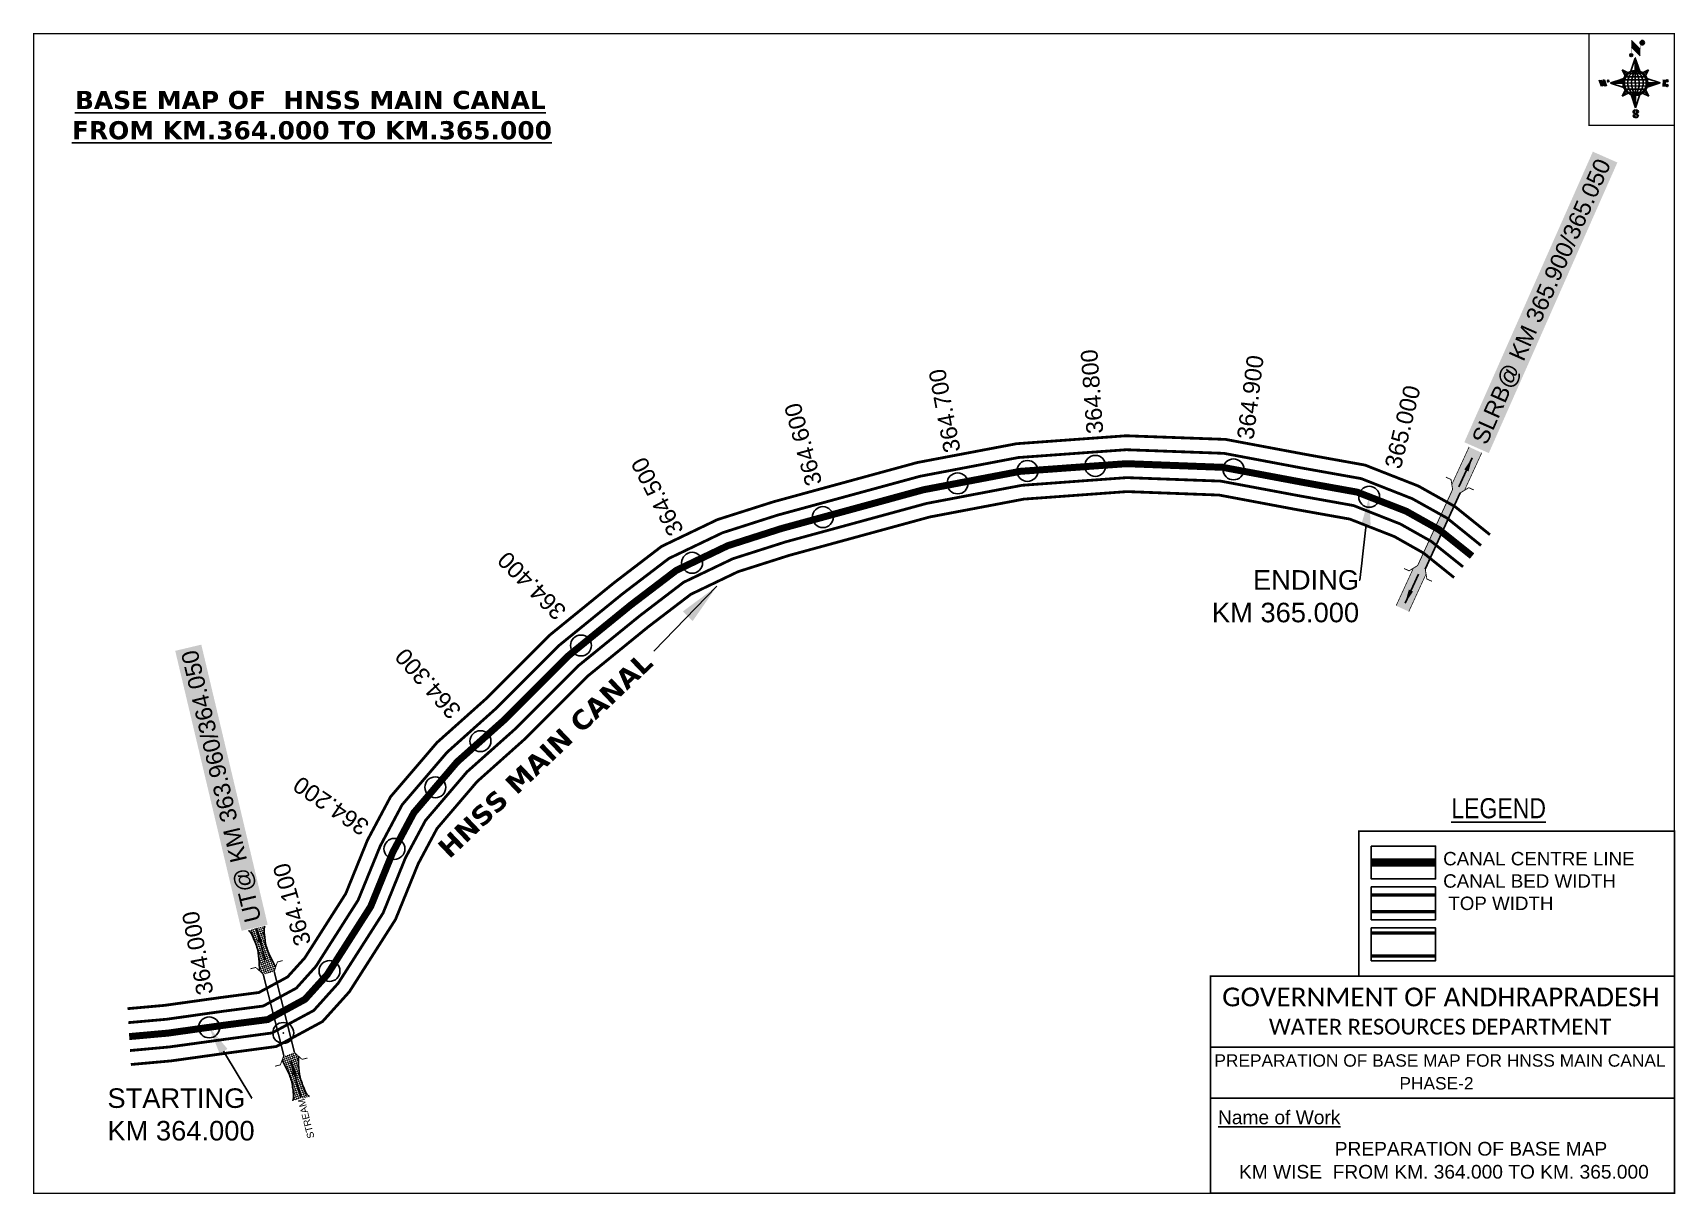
# Model space of a CAD drawing. Header units: inches. Extents: x 811579 to 812755, y 1579378 to 1580210.
import ezdxf
from ezdxf import colors
from ezdxf.entities.mleader import LeaderData, LeaderLine
from ezdxf.enums import TextEntityAlignment as Align
from ezdxf.math import Vec2, Vec3

# ---------------------------------------------------------------- set-up
doc = ezdxf.new("R2010")
doc.units = ezdxf.units.IN
doc.header["$LTSCALE"] = 15
doc.header["$MEASUREMENT"] = 0
doc.header["$PDMODE"] = 32
doc.header["$PDSIZE"] = 15
doc.linetypes.add('ACAD_ISO02W100', pattern=[15, 12, -3])
doc.linetypes.add('HIDDEN2', pattern=[0.1875, 0.125, -0.0625])
for name, color, linetype in [('AQUADUCT', 1, 'Continuous'), ('bord', 1, 'Continuous'), ('CANAL1', 7, 'Continuous'), ('CSMark', 72, 'Continuous'), ('DCBMS', 232, 'Continuous'), ('PAGE', 7, 'Continuous'), ('STRUCTURE', 5, 'Continuous'), ('TEXT', 6, 'Continuous')]:
    doc.layers.add(name, color=color, linetype=linetype)
doc.styles.add('ARIALN', font='ARIALN.TTF')
doc.styles.get("Standard").update_dxf_attribs({"font": 'arial.ttf'})
doc.dimstyles.get("Standard").update_dxf_attribs({"dimtxt": 20, "dimasz": 0.18, "dimexe": 0.18, "dimexo": 0.0625, "dimgap": 0.09, "dimtad": 0, "dimtih": 1, "dimtoh": 1, "dimdec": 4, "dimzin": 0, "dimdsep": 46, "dimtxsty": 'Standard', "dimcen": 0.09, "dimadec": 0, "dimazin": 0, "dimtfac": 1, "dimtdec": 4, "dimtofl": 0, "dimtmove": 0, "dimatfit": 3, "dimfxl": 0, "dimtolj": 1, "dimtzin": 0, "dimarcsym": 0})
pattern_1 = [(267.297113149, (-8720374.938, 50637915.138), (10.5367255337, -0.497431438), [])]
pattern_2 = [(357.297113149, (-8720374.938, 50637915.138), (0.497431438, 10.5367255337), [])]

# ---------------------------------------------------------------- blocks, each defined once
blk = doc.blocks.new('*X26')
at = {"color": 0, "linetype": 'Continuous'}
for p, q in [((6321.6, 240.5), (6322.3, 241.2)), ((6321.6, 240.3), (6322.3, 241)), ((6321.6, 240.1), (6322.3, 240.8)), ((6321.6, 239.9), (6322.4, 240.7)), ((6321.6, 239.8), (6322.4, 240.6)), ((6321.6, 239.6), (6322.5, 240.5)), ((6321.6, 239.4), (6322.5, 240.3)), ((6321.6, 239.2), (6322.6, 240.2)), ((6321.7, 239.1), (6322.6, 240.1)), ((6321.8, 240.8), (6322.4, 241.4)), ((6321.8, 239), (6322.7, 240)), ((6321.8, 239), (6322.8, 239.9)), ((6321.9, 238.9), (6322.9, 239.8)), ((6322, 238.8), (6323, 239.7)), ((6322.1, 241.3), (6322.4, 241.6)), ((6322.1, 238.7), (6323.1, 239.6)), ((6322.2, 238.6), (6323.1, 239.6)), ((6322.3, 238.5), (6323.2, 239.5)), ((6322.4, 238.5), (6323.3, 239.4)), ((6322.5, 238.4), (6323.4, 239.3)), ((6322.7, 238.4), (6323.6, 239.3)), ((6322.8, 238.3), (6323.7, 239.2)), ((6322.9, 238.3), (6323.8, 239.1)), ((6323.1, 238.2), (6323.9, 239.1)), ((6323.2, 238.2), (6324, 239)), ((6323.3, 238.2), (6324.2, 239)), ((6323.5, 238.1), (6324.3, 238.9)), ((6323.7, 238.1), (6324.4, 238.9)), ((6323.8, 238.1), (6324.6, 238.8)), ((6324.1, 238.2), (6324.7, 238.8)), ((6324.3, 238.3), (6324.9, 238.8)), ((6324.6, 238.3), (6325.1, 238.8)), ((6324.8, 238.4), (6325.2, 238.8)), ((6325.1, 238.5), (6325.4, 238.8)), ((6325.4, 238.6), (6325.6, 238.8))]:
    blk.add_line(p, q, dxfattribs=at)
blk = doc.blocks.new('*X25')
at = {"color": 0, "linetype": 'Continuous'}
for p, q in [((6324.4, 240.3), (6324.5, 240.4)), ((6324.6, 240.3), (6324.8, 240.5)), ((6324.7, 240.2), (6325, 240.5)), ((6324.8, 240.2), (6325.2, 240.6)), ((6325, 240.1), (6325.5, 240.6)), ((6325.1, 240.1), (6325.6, 240.6)), ((6325.2, 240), (6325.8, 240.6)), ((6325.3, 240), (6326, 240.6)), ((6325.4, 239.9), (6326.1, 240.6)), ((6325.5, 239.8), (6326.2, 240.5)), ((6325.6, 239.8), (6326.3, 240.5)), ((6325.7, 239.7), (6326.5, 240.4)), ((6325.9, 239.6), (6326.6, 240.3)), ((6326, 239.5), (6326.7, 240.3)), ((6326, 239.4), (6326.8, 240.2)), ((6326.1, 239.3), (6327, 240.2)), ((6326.2, 239.3), (6327.1, 240.1)), ((6326.3, 239.2), (6327.1, 240)), ((6326.4, 239.1), (6327.2, 239.9)), ((6326.5, 239), (6327.3, 239.8)), ((6326.5, 238.9), (6327.4, 239.7)), ((6326.6, 238.8), (6327.5, 239.6)), ((6326.7, 238.7), (6327.5, 239.5)), ((6326.8, 238.6), (6327.6, 239.4)), ((6326.8, 238.5), (6327.7, 239.3)), ((6326.8, 236.5), (6327.4, 237)), ((6326.9, 238.3), (6327.8, 239.2)), ((6326.9, 238.2), (6327.9, 239.1)), ((6326.9, 236.8), (6327.6, 237.4)), ((6327, 238.1), (6327.8, 239)), ((6327, 237.9), (6327.8, 238.8)), ((6327, 237.8), (6327.8, 238.6)), ((6327, 237.6), (6327.8, 238.4)), ((6327, 237.4), (6327.8, 238.2)), ((6327, 237.3), (6327.8, 238)), ((6327, 237.1), (6327.8, 237.9))]:
    blk.add_line(p, q, dxfattribs=at)
blk = doc.blocks.new('H')
at = {"layer": 'bord', "extrusion": (0.000427885, 0.004792, 0.999988)}
h = blk.add_hatch(dxfattribs=at)
h.set_pattern_fill('LINE', color=8, scale=84.387686, angle=-2.7029, style=0)
h.set_pattern_definition(pattern_2)
h.paths.add_polyline_path([(-492, 786, -0.090992), (-448, 775), (-486, 912)])
h = blk.add_hatch(dxfattribs=at)
h.set_pattern_fill('LINE', color=8, scale=84.387686, angle=-92.7029, style=0)
h.set_pattern_definition(pattern_1)
h.paths.add_polyline_path([(-625, 665, -0.090992), (-615, 710), (-751, 671)])
h = blk.add_hatch(dxfattribs=at)
h.set_pattern_fill('LINE', color=8, scale=84.387686, angle=-2.7029, style=0)
h.set_pattern_definition(pattern_2)
h.paths.add_polyline_path([(-504, 533, -0.090992), (-549, 543), (-510, 406)])
h = blk.add_hatch(dxfattribs=at)
h.set_pattern_fill('LINE', color=8, scale=84.387686, angle=-92.7029, style=0)
h.set_pattern_definition(pattern_1)
h.paths.add_polyline_path([(-246, 647), (-372, 653, -0.090992), (-382, 609)])
for p, q in [((-519, 1020, -1217), (-435, 927, -1216)), ((-516, 1087, -1217), (-432, 994, -1217)), ((-538, 774, -1216), (-487, 906, -1216)), ((-487, 906, -1216), (-493, 780, -1216)), ((-487, 906, -1216), (-448, 769, -1216)), ((-865, 701, -1215), (-847, 638, -1215)), ((-847, 700, -1215), (-829, 637, -1215)), ((-829, 699, -1215), (-811, 636, -1215)), ((-829, 699, -1215), (-811, 698, -1215)), ((-811, 698, -1215), (-794, 635, -1215)), ((-752, 665, -1215), (-615, 704, -1215)), ((-627, 794, -1216), (-567, 760, -1216)), ((-627, 794, -1216), (-584, 747, -1215)), ((-599, 731, -1215), (-627, 794, -1216)), ((-421, 753, -1216), (-359, 781, -1216)), ((-359, 781, -1216), (-405, 739, -1216)), ((-359, 781, -1216), (-392, 721, -1215)), ((-379, 693, -1215), (-246, 641, -1215)), ((-213, 669, -1215), (-217, 601, -1215)), ((-752, 665, -1215), (-625, 659, -1215)), ((-619, 614, -1215), (-752, 665, -1215)), ((-639, 526, -1214), (-606, 585, -1215)), ((-639, 526, -1214), (-593, 568, -1215)), ((-577, 553, -1215), (-639, 526, -1214)), ((-511, 400, -1214), (-549, 537, -1214)), ((-460, 533, -1215), (-511, 400, -1214)), ((-505, 527, -1214), (-511, 400, -1214)), ((-371, 513, -1214), (-431, 546, -1215)), ((-371, 513, -1214), (-414, 560, -1215)), ((-399, 576, -1215), (-371, 513, -1214)), ((-246, 641, -1215), (-383, 603, -1215)), ((-373, 647, -1215), (-246, 641, -1215)), ((-197, 600, -1215), (-194, 668, -1215))]:
    blk.add_line(p, q, dxfattribs=at)
at = {"layer": 'bord', "color": 8, "linetype": 'ByBlock', "extrusion": (0.000427885, 0.004792, 0.999988)}
for p, q in [((-375, 679, -1215), (-620, 691, -1215)), ((-386, 711, -1215), (-605, 722, -1215)), ((-411, 744, -1216), (-578, 752, -1216)), ((-493, 780, -1216), (-505, 527, -1214)), ((-373, 647, -1215), (-625, 659, -1215)), ((-378, 616, -1215), (-623, 628, -1215)), ((-392, 585, -1215), (-611, 595, -1215)), ((-420, 555, -1215), (-587, 562, -1215))]:
    blk.add_line(p, q, dxfattribs=at)
at = {"layer": 'bord', "extrusion": (0.000427885, 0.004792, 0.999988), "elevation": -1212}
for points, const_width in [([(-522, 960), (-516, 1093)], 1.61), ([(-434, 933), (-428, 1066)], 1.61), ([(-870, 707), (-846, 706)], 0.642), ([(-829, 643), (-821, 678)], 0.642), ([(-793, 641), (-782, 694)], 0.642), ([(-223, 676), (-174, 673)], 0.706), ([(-829, 643), (-855, 644)], 0.642), ([(-811, 642), (-784, 641)], 0.642), ([(-177, 605), (-226, 607)], 0.706), ([(-195, 645), (-185, 644)], 0.706)]:
    blk.add_lwpolyline(points, dxfattribs=dict(at, const_width=const_width))
for points, const_width in [([(-414, 1073, 1), (-398, 1058, 1)], 22.3), ([(-530, 950, 1), (-520, 939, 1)], 14.8), ([(-776, 697, 1), (-769, 690, 1)], 8.9), ([(-180, 618, 1), (-173, 611, 1)], 9.79), ([(-178, 667, 1), (-171, 660, 1)], 9.79), ([(-490, 362, 1), (-498, 369, 1)], 11.1), ([(-525, 322, 1), (-533, 329, 1)], 11.1)]:
    blk.add_lwpolyline(points, format="xyb", close=True, dxfattribs=dict(at, const_width=const_width))
for points in [[(-537, 317), (-531, 310), (-520, 307), (-505, 307), (-494, 310), (-486, 318), (-487, 326), (-491, 333), (-494, 336), (-503, 341), (-522, 347), (-530, 352), (-534, 355), (-537, 363), (-537, 373), (-530, 381), (-520, 384), (-504, 384), (-493, 380), (-487, 373)], [(-522, 348), (-526, 354), (-528, 361), (-528, 371), (-526, 375), (-521, 381), (-515, 384)], [(-505, 307), (-499, 312), (-497, 319), (-497, 327), (-501, 335), (-509, 343)]]:
    blk.add_lwpolyline(points, dxfattribs=at)
at = {"layer": 'bord', "extrusion": (0.000427885, 0.004792, 0.999988)}
for centre, radius in [((-406, 1065, -1212), 22.3), ((-525, 944, -1212), 14.8), ((-773, 694, -1212), 8.9), ((-498, 659, -1212), 127), ((-177, 615, -1212), 9.79), ((-174, 663, -1212), 9.79), ((-494, 365, -1212), 11.1), ((-529, 325, -1212), 11.1)]:
    blk.add_circle(centre, radius, dxfattribs=at)
at = {"layer": 'bord', "color": 8, "linetype": 'ByBlock', "extrusion": (0.000427885, 0.004792, 0.999988)}
for centre, radius, start, end in [((-482, 658, -1212), 128, 94.9254, 259.6691), ((-437, 656, -1212), 141, 113.2864, 241.308), ((-316, 651, -1212), 222, 142.5892, 212.0053), ((-560, 662, -1212), 141, 293.2864, 61.308), ((-681, 668, -1212), 222, 322.5892, 32.0053), ((-515, 660, -1212), 128, 274.9254, 79.6691)]:
    blk.add_arc(centre, radius, start, end, dxfattribs=at)
at = {"layer": 'bord', "extrusion": (0.000427885, 0.004792, 0.999988)}
for points in [[(-516, 1093, -1212), (-431, 1000, -1212), (-519, 1026, -1212), (-434, 933, -1212)], [(-864, 707, -1212), (-846, 706, -1212), (-846, 644, -1212), (-829, 643, -1212)], [(-829, 705, -1212), (-811, 704, -1212), (-811, 642, -1212), (-793, 641, -1212)], [(-193, 674, -1212), (-197, 606, -1212), (-213, 675, -1212), (-216, 607, -1212)]]:
    blk.add_solid(points, dxfattribs=at)
at = {"layer": 'bord', "extrusion": (0.000427885, 0.004792, 0.999988), "xscale": 7.977342409717546, "yscale": 7.977342408231451, "zscale": 7.977342408476333, "rotation": 138.0840426661453}
for name, p in [('*X25', (38301, -31929, -1212)), ('*X26', (38314, -31951, -1212))]:
    blk.add_blockref(name, p, dxfattribs=at)
blk = doc.blocks.new('UT')
at = {"layer": 'STRUCTURE'}
h = blk.add_hatch(dxfattribs=at)
h.set_pattern_fill('DASH', color=150, scale=8, angle=-39.6278, style=0)
h.set_pattern_definition([(320.372247933, (-4370.464, -6260.8811), (1.40800153113, 0.132407282), [1, -1])])
h.paths.add_polyline_path([(765163, 1700681.9), (765165.6, 1700680.6), (765167.2, 1700680.3), (765169.1, 1700680), (765172.4, 1700679.6), (765176.4, 1700679.3), (765179.5, 1700679.5), (765183.1, 1700679.9), (765187.7, 1700680.9), (765188.9, 1700681.2), (765193.1, 1700682.2), (765196.1, 1700680.2), (765196.1, 1700672.2), (765193.1, 1700670.2), (765190.5, 1700670.8), (765188.1, 1700671.3), (765185.5, 1700671.8), (765183.6, 1700672.1), (765181, 1700672.5), (765180.3, 1700672.5), (765178.5, 1700672.6), (765176.7, 1700672.6), (765174.6, 1700672.5), (765172.5, 1700672.3), (765170.4, 1700672), (765168.5, 1700671.7), (765166.1, 1700671.2), (765165, 1700670.8), (765163, 1700669.7)])
h.paths.add_polyline_path([(765259.1, 1700682.2), (765256.1, 1700680.2), (765256.1, 1700672.2), (765259.1, 1700670.2), (765261.9, 1700671), (765264.4, 1700671.6), (765266.4, 1700672), (765269.1, 1700672.5), (765272.7, 1700673), (765276.1, 1700673.1), (765278.6, 1700672.9), (765281.2, 1700672.7), (765283.9, 1700672.3), (765286.4, 1700671.9), (765288, 1700671.3), (765289.2, 1700670.6), (765289.1, 1700682.7), (765287.6, 1700681.8), (765285.7, 1700681.2), (765283, 1700680.7), (765281.2, 1700680.4), (765276.7, 1700679.9), (765272.7, 1700679.9), (765268.7, 1700680.3), (765264.8, 1700681), (765261.2, 1700681.7)])
at = {"layer": 'STRUCTURE', "color": 150, "const_width": 0.628}
for points in [[(765190.1, 1700688.2), (765190.1, 1700684.2), (765196.1, 1700680.2), (765256.1, 1700680.2), (765262.1, 1700684.2), (765262.1, 1700688.2)], [(765190.1, 1700664.2), (765190.1, 1700668.2), (765196.1, 1700672.2), (765256.1, 1700672.2), (765262.1, 1700668.2), (765262.1, 1700664.2)]]:
    blk.add_lwpolyline(points, dxfattribs=at)
at = {"layer": 'STRUCTURE', "color": 150}
for points in [[(765196.1, 1700680.2), (765256.1, 1700680.2)], [(765196.1, 1700672.2), (765256.1, 1700672.2)], [(765196.1, 1700672.2), (765256.1, 1700672.2)]]:
    blk.add_lwpolyline(points, dxfattribs=at)
at = {"layer": 'STRUCTURE', "color": 0}
blk.add_circle((765226.1, 1700676.2), 1.89, dxfattribs=at)
at = {"layer": 'STRUCTURE', "color": 150}
for points in [[(765163, 1700681.9), (765164.4, 1700681.1), (765167.9, 1700680.2), (765171.2, 1700679.8), (765176.1, 1700679.4), (765184.7, 1700680.3), (765193.1, 1700682.2)], [(765289.1, 1700682.7), (765287.8, 1700681.9), (765284.3, 1700680.9), (765280.9, 1700680.4), (765276.1, 1700679.8), (765267.4, 1700680.5), (765259.1, 1700682.2)], [(765163, 1700669.7), (765164.3, 1700670.6), (765167.8, 1700671.6), (765171.2, 1700672.1), (765176, 1700672.6), (765184.7, 1700672), (765193.1, 1700670.2)], [(765289.2, 1700670.6), (765287.8, 1700671.4), (765284.2, 1700672.3), (765280.9, 1700672.7), (765276.1, 1700673.1), (765267.4, 1700672.2), (765259.1, 1700670.2)]]:
    blk.add_spline(points, degree=3, dxfattribs=at)
at = {"layer": 'STRUCTURE', "color": 0}
blk.add_text('STREAM', height=5, dxfattribs=at).set_placement((765148.2, 1700675.8), align=Align.MIDDLE_CENTER)
for points in [[(765190.9, 1700676), (765164.2, 1700675.8)], [(765289.3, 1700676.7), (765265.4, 1700676.4)]]:
    blk.add_leader(points, dimstyle='Standard', override={"dimasz": 10, "dimgap": 0.09, "dimtad": 0}, dxfattribs=at)
blk = doc.blocks.new('SLB')
at = {"layer": 'STRUCTURE'}
h = blk.add_hatch(dxfattribs=at)
h.set_pattern_fill('DOTS', color=6, scale=20, angle=320.3722, style=0)
h.set_pattern_definition([(320.372247934, (-159.4327, -72.9564), (1.2786241598, 0.5641323054), [0, -1.25])])
h.paths.add_polyline_path([(769699.5, 1706871.1), (769699.5, 1706861.1), (769729.1, 1706861.1), (769732.1, 1706863.1), (769792.1, 1706863.1), (769795.1, 1706861.1), (769824.7, 1706861.1), (769824.7, 1706871.1), (769795.1, 1706871.1), (769792.1, 1706869.1), (769732.1, 1706869.1), (769729.1, 1706871.1)])
at = {"layer": 'STRUCTURE', "color": 6, "linetype": 'ACAD_ISO02W100', "ltscale": 0.5, "const_width": 0.5}
for points in [[(769699.5, 1706871.1), (769729.1, 1706871.1)], [(769795.1, 1706871.1), (769824.7, 1706871.1)], [(769699.5, 1706861.1), (769729.1, 1706861.1)], [(769795.1, 1706861.1), (769824.7, 1706861.1)]]:
    blk.add_lwpolyline(points, dxfattribs=at)
at = {"layer": 'STRUCTURE', "color": 6, "const_width": 0.628}
for points in [[(769726.1, 1706877.1), (769726.1, 1706873.1), (769732.1, 1706869.1), (769792.1, 1706869.1), (769798.1, 1706873.1), (769798.1, 1706877.1)], [(769726.1, 1706855.1), (769726.1, 1706859.1), (769732.1, 1706863.1), (769792.1, 1706863.1), (769798.1, 1706859.1), (769798.1, 1706855.1)]]:
    blk.add_lwpolyline(points, dxfattribs=at)
at = {"layer": 'STRUCTURE', "color": 6}
blk.add_lwpolyline([(769732.1, 1706863.1), (769792.1, 1706863.1)], dxfattribs=at)
blk.add_lwpolyline([(769732.1, 1706863.1), (769792.1, 1706863.1)], dxfattribs=at)
at = {"layer": 'STRUCTURE', "color": 0}
blk.add_circle((769762.1, 1706866.1), 1.24, dxfattribs=at)
for points in [[(769703.8, 1706866), (769726.7, 1706866)], [(769818.6, 1706865.8), (769795.7, 1706865.8)]]:
    blk.add_leader(points, dimstyle='Standard', override={"dimasz": 10, "dimgap": 0.09, "dimtad": 0}, dxfattribs=at)

msp = doc.modelspace()

# ---------------------------------------------------------------- linework, layer by layer
at = {"layer": 'CANAL1', "color": 200, "const_width": 2}
for points in [[(811646.4, 1579510.4), (811673.1, 1579512.8), (811713.2, 1579518.4), (811740.5, 1579522), (811761, 1579533.1), (811773.4, 1579546.8), (811802.7, 1579592.8), (811818.3, 1579631.2), (811834.8, 1579662.2), (811868.1, 1579701.1), (811902.9, 1579732.2), (811949, 1579778.2), (811994.7, 1579815.4), (812028.9, 1579841.6), (812068.9, 1579860.8), (812109.1, 1579873.6), (812212, 1579901.7), (812283.2, 1579915.2), (812361.6, 1579920.9), (812432.9, 1579918.3), (812490, 1579907.6), (812532.8, 1579899.9), (812571, 1579884.9), (812597.2, 1579870.2), (812622.3, 1579850)], [(811648.8, 1579470.4), (811677.7, 1579473), (811718.5, 1579478.7), (811753, 1579483.3), (811786.1, 1579501.2), (811805.3, 1579522.5), (811838.4, 1579574.4), (811854.6, 1579614.2), (811868.1, 1579639.5), (811896.8, 1579673.1), (811930.4, 1579703.1), (811975.8, 1579748.5), (812019.4, 1579784), (812049.9, 1579807.3), (812083.7, 1579823.5), (812120.4, 1579835.2), (812221, 1579862.7), (812288.4, 1579875.5), (812362.3, 1579880.9), (812428.4, 1579878.4), (812482.7, 1579868.2), (812521.9, 1579861.2), (812553.8, 1579848.7), (812574.7, 1579836.9), (812596.6, 1579819.3)]]:
    msp.add_lwpolyline(points, dxfattribs=at)
at = {"layer": 'CANAL1', "color": 1, "linetype": 'HIDDEN2', "ltscale": 8, "const_width": 5}
msp.add_lwpolyline([(811647.6, 1579490.4), (811675.4, 1579492.9), (811715.9, 1579498.6), (811746.8, 1579502.6), (811773.5, 1579517.1), (811786.7, 1579531.7), (811789.4, 1579534.7), (811820.6, 1579583.6), (811836.5, 1579622.7), (811851.5, 1579650.8), (811882.4, 1579687.1), (811916.7, 1579717.7), (811962.4, 1579763.4), (812007, 1579799.7), (812039.4, 1579824.4), (812076.3, 1579842.1), (812114.7, 1579854.4), (812216.5, 1579882.2), (812285.8, 1579895.4), (812339.6, 1579899.3), (812361.9, 1579900.9), (812430.7, 1579898.3), (812486.3, 1579887.9), (812491.7, 1579886.9), (812527.3, 1579880.5), (812562.4, 1579866.8), (812585.9, 1579853.6), (812609.5, 1579834.7)], dxfattribs=at)
at = {"layer": 'CANAL1', "color": 5, "const_width": 2}
for points in [[(811647, 1579500.4), (811674.2, 1579502.8), (811714.5, 1579508.5), (811743.6, 1579512.3), (811767.3, 1579525.1), (811781.4, 1579540.8), (811811.6, 1579588.2), (811827.4, 1579626.9), (811843.1, 1579656.5), (811875.3, 1579694.1), (811909.8, 1579725), (811955.7, 1579770.8), (812000.8, 1579807.5), (812034.2, 1579833), (812072.6, 1579851.4), (812111.9, 1579864), (812214.2, 1579891.9), (812284.5, 1579905.3), (812361.8, 1579910.9), (812431.8, 1579908.3), (812488.1, 1579897.7), (812530.1, 1579890.2), (812566.7, 1579875.8), (812591.6, 1579861.9), (812615.9, 1579842.3)], [(811648.2, 1579480.4), (811676.5, 1579483), (811717.2, 1579488.6), (811749.9, 1579493), (811779.8, 1579509.1), (811797.3, 1579528.6), (811829.5, 1579579), (811845.5, 1579618.5), (811859.8, 1579645.2), (811889.6, 1579680.1), (811923.6, 1579710.4), (811969.1, 1579755.9), (812013.2, 1579791.8), (812044.7, 1579815.9), (812080, 1579832.8), (812117.6, 1579844.8), (812218.7, 1579872.4), (812287.1, 1579885.4), (812362.1, 1579890.9), (812429.5, 1579888.4), (812484.5, 1579878.1), (812524.6, 1579870.9), (812558.1, 1579857.7), (812580.3, 1579845.2), (812603, 1579827)]]:
    msp.add_lwpolyline(points, dxfattribs=at)
at = {"layer": 'CANAL1', "color": 1, "linetype": 'HIDDEN2', "ltscale": 100, "const_width": 6, "elevation": -0.4}
msp.add_lwpolyline([(812583.4, 1579615.1), (812537.3, 1579615.1)], dxfattribs=at)
at = {"layer": 'CANAL1', "color": 5, "const_width": 2.4, "elevation": -0.4}
for points in [[(812583.4, 1579591.9), (812537.3, 1579591.9)], [(812583.4, 1579579.9), (812537.3, 1579579.9)]]:
    msp.add_lwpolyline(points, dxfattribs=at)
at = {"layer": 'CANAL1', "color": 200, "const_width": 2.4, "elevation": -0.4}
for points in [[(812583.4, 1579564.6), (812537.3, 1579564.6)], [(812583.4, 1579548.1), (812537.3, 1579548.1)]]:
    msp.add_lwpolyline(points, dxfattribs=at)
at = {"layer": 'CSMark', "color": 3}
for p in [(812291, 1579895.7), (812339.6, 1579899.3), (812438.6, 1579896.8), (812241, 1579886.8), (812535.8, 1579877.2), (812144.5, 1579862.6), (812050.8, 1579829.9), (811971.2, 1579770.6), (811899.2, 1579702.1), (811866.9, 1579669), (811837.6, 1579624.9), (811791.1, 1579537.4), (811704.9, 1579497)]:
    msp.add_point(p, dxfattribs=at)
at = {"layer": 'CSMark'}
msp.add_point((811758, 1579493, 62), dxfattribs=at)
at = {"layer": 'PAGE', "const_width": 1}
msp.add_lwpolyline([(811579.1, 1579378.1), (812754.4, 1579378.1), (812754.4, 1580209.1), (811579.1, 1580209.1), (811579.1, 1579378.1)], dxfattribs=at)
at = {"layer": 'PAGE'}
for points, const_width in [([(812754.4, 1580209.1), (812693.3, 1580209.1), (812693.3, 1580143.4), (812754.4, 1580143.4)], 1), ([(812528.5, 1579637.5), (812754.4, 1579637.5), (812754.4, 1579533.7), (812528.5, 1579533.7)], 1.2), ([(812422.2, 1579533.7), (812754.4, 1579533.7), (812754.4, 1579378.1), (812422.2, 1579378.1)], 1.2)]:
    msp.add_lwpolyline(points, close=True, dxfattribs=dict(at, const_width=const_width))
at = {"layer": 'PAGE', "elevation": -0.4}
for points in [[(812537.3, 1579626.9), (812583.4, 1579626.9), (812583.4, 1579603.4), (812537.3, 1579603.4)], [(812537.3, 1579597.6), (812583.4, 1579597.6), (812583.4, 1579574.1), (812537.3, 1579574.1)], [(812537.3, 1579568.3), (812583.4, 1579568.3), (812583.4, 1579544.8), (812537.3, 1579544.8)]]:
    msp.add_lwpolyline(points, close=True, dxfattribs=at)
at = {"layer": 'PAGE'}
for points in [[(812422.2, 1579482.8), (812754.4, 1579482.8)], [(812422.2, 1579446.4), (812754.4, 1579446.4)]]:
    msp.add_lwpolyline(points, dxfattribs=at)

# ---------------------------------------------------------------- block references
at = {"layer": 'AQUADUCT', "color": 1, "xscale": 0.0703495379661093, "yscale": 0.07034953800030053, "zscale": 0.07034953795990817, "rotation": 3.078330607406165}
msp.add_blockref('H', (812764, 1580129.7, 85.4), dxfattribs=at)
at = {"layer": 'STRUCTURE', "color": 0}
for name, p, rotation in [('SLB', (2042408.6, 167954), 65.33161513897645), ('UT', (2648301.3, 1255519.9), 104.2208825824724)]:
    msp.add_blockref(name, p, dxfattribs=dict(at, rotation=rotation))

# ---------------------------------------------------------------- texts
at = {"layer": 'CANAL1', "insert": (811866.6, 1579626.8), "char_height": 14, "width": 205.129, "attachment_point": 1, "rotation": 43.5362}
msp.add_mtext('\\pi0.96322;{\\fVerdana|b1|i0|c0|p34;HNSS MAIN CANAL}', dxfattribs=at)
at = {"layer": 'CSMark', "color": 1}
for s, rotation, p in [('364.800', 94.1667, (812339.4, 1579922.3)), ('364.900', 83.0086, (812447, 1579918.4)), ('364.700', 100.747, (812237.3, 1579909)), ('365.000', 76.2367, (812552.5, 1579897.8)), ('364.600', 105.263, (812138.3, 1579885.4)), ('364.500', 117.6248, (812039.9, 1579850.4)), ('364.400', 134.9889, (811957.4, 1579792)), ('364.300', 131.734, (811881.8, 1579720.7)), ('364.200', 145.7436, (811817.2, 1579638.6)), ('364.100', 105.5698, (811772.3, 1579555.8)), ('364.000', 100.359, (811702.1, 1579520.4))]:
    msp.add_text(s, height=12, rotation=rotation, dxfattribs=at).set_placement(p, align=Align.MIDDLE_LEFT)
at = {"layer": 'PAGE', "extrusion": (0.000201441, 0.004807, 0.999988), "style": 'ARIALN'}
msp.add_text('%%ULEGEND', height=14.4, rotation=359.9999, dxfattribs=at).set_placement((812628.5, 1579635, 7756.8), align=Align.MIDDLE)
at = {"layer": 'PAGE', "extrusion": (0.000201441, 0.004807, 0.999988)}
for s, height, p in [('PREPARATION OF BASE MAP FOR HNSS MAIN CANAL', 8.878, (812424.9, 1579449.8, 7755.9)), ('%%UName of Work', 9.822, (812427.5, 1579408.6, 7754.6))]:
    msp.add_text(s, height=height, rotation=359.9999, dxfattribs=at).set_placement(p)
for s, height, p in [('PHASE-2', 8.88, (812584, 1579437.9, 7755.8)), ('PREPARATION OF BASE MAP', 9.822, (812608.7, 1579391, 7754.6)), ('KM WISE  FROM KM. 364.000 TO KM. 365.000', 9.822, (812589.3, 1579374.5, 7754.6))]:
    msp.add_text(s, height=height, rotation=359.9999, dxfattribs=at).set_placement(p, align=Align.MIDDLE_CENTER)
at = {"layer": 'PAGE', "extrusion": (0.000201441, 0.004807, 0.999988), "attachment_point": 1, "text_direction": (1, -1e-06, -0.000201)}
for s, insert, char_height, width in [('CANAL CENTRE LINE CANAL BED WIDTH {\\H2.3717x; }\\P TOP WIDTH{\\H1.9152x; }', (812588.8, 1579622.7, -0.4), 9.6, 168.926), ('\\pi3.5885;{\\fCalibri|b0|i0|c0|p34;\\H1.3333x;GOVERNMENT OF ANDHRAPRADESH\\P\\pi37.073;\\H0.83998x;WATER RESOURCES DEPARTMENT}', (812426.9, 1579525.5, -1.3), 10.059, 321.276)]:
    msp.add_mtext(s, dxfattribs=dict(at, insert=insert, char_height=char_height, width=width))
at = {"layer": 'STRUCTURE', "color": 5, "char_height": 12, "attachment_point": 1, "bg_fill": 1, "box_fill_scale": 1.3, "bg_fill_color": 7, "bg_fill_true_color": 16777215, "bg_fill_transparency": 4390977}
for s, insert, width, rotation in [('\\pi0.43653;SLRB@ KM 365.900/365.050', (812608.7, 1579918.1), 220.442, 66.1441), ('\\pi0.71894;UT@ KM 363.960/364.050', (811730.8, 1579570.5), 198.996, 103.331)]:
    msp.add_mtext(s, dxfattribs=dict(at, insert=insert, width=width, rotation=rotation))
at = {"layer": 'TEXT', "color": 1, "insert": (811587, 1580168), "char_height": 13, "width": 379.826, "attachment_point": 1}
msp.add_mtext('\\pi21.755;{\\fVerdana|b1|i0|c0|p34;\\LBASE MAP OF  HNSS MAIN CANAL \\P\\pi19.564;FROM KM.364.000 TO KM.365.000}', dxfattribs=at)

# ---------------------------------------------------------------- leaders
at = {"layer": 'CANAL1'}
msp.add_leader([(812068.6, 1579813.1), (812023.3, 1579766.5)], dimstyle='Standard', override={"dimasz": 30, "dimgap": 0.09, "dimtad": 0}, dxfattribs=at)
at = {"layer": 'DCBMS', "color": 5}
ml = msp.add_multileader_mtext('Standard', dxfattribs=at)
ml.set_content('STARTING\\PKM 364.000', color=5)
ml.set_leader_properties()
ml.build(insert=Vec2(0, 0))
ml.multileader.update_dxf_attribs({"dogleg_length": 0.36, "arrow_head_size": 20})
ctx = ml.context
ctx.base_point, ctx.char_height, ctx.arrow_head_size, ctx.landing_gap_size, ctx.plane_origin = Vec3(811631.9, 1579446.2), 14, 20, 0.09, Vec3(811802.8, 1579519)
notes = []
notes.append((ctx, [(0, (1, 1, 0), (811735.5, 1579446.2), (-1, 0), 0.36, [(0, [(811704.9, 1579497)], 0, [])])]))
ctx.mtext.insert, ctx.mtext.flow_direction = Vec3(811632, 1579453.3), 5
for ctx, leaders in notes:
    for number, flags, end, landing, length, lines in leaders:
        leader = LeaderData()
        leader.index, (leader.has_last_leader_line, leader.has_dogleg_vector, leader.attachment_direction) = number, flags
        leader.last_leader_point, leader.dogleg_vector, leader.dogleg_length = Vec3(end), Vec3(landing), length
        for number, points, colour, breaks in lines:
            line = LeaderLine()
            line.index, line.vertices, line.color, line.breaks = number, Vec3.list(points), colors.encode_raw_color(colour), breaks
            leader.lines.append(line)
        ctx.leaders.append(leader)

# ---------------------------------------------------------------- next in the draw order: leaders
ml = msp.add_multileader_mtext('Standard', dxfattribs=at)
ml.set_content('ENDING \\PKM 365.000', color=5)
ml.set_leader_properties()
ml.build(insert=Vec2(0, 0))
ml.multileader.update_dxf_attribs({"dogleg_length": 0.36, "arrow_head_size": 20})
ctx = ml.context
ctx.base_point, ctx.char_height, ctx.arrow_head_size, ctx.landing_gap_size, ctx.plane_origin = Vec3(812425.5, 1579817.5), 14, 20, 0.09, Vec3(812569.1, 1580029.8)
ctx.text_align_type = 2
notes = []
notes.append((ctx, [(0, (1, 1, 0), (812529.1, 1579817.5), (-1, 0), 0.36, [(0, [(812535.8, 1579877.2)], 0, [])])]))
ctx.mtext.insert, ctx.mtext.width, ctx.mtext.alignment, ctx.mtext.flow_direction = Vec3(812528.6, 1579824.6), 109.049, 3, 5
ctx.mtext.has_bg_fill, ctx.mtext.bg_color, ctx.mtext.bg_scale_factor, ctx.mtext.bg_transparency, ctx.mtext.use_window_bg_color = 1, -1027028792, 1.5, 0, 1
for ctx, leaders in notes:
    for number, flags, end, landing, length, lines in leaders:
        leader = LeaderData()
        leader.index, (leader.has_last_leader_line, leader.has_dogleg_vector, leader.attachment_direction) = number, flags
        leader.last_leader_point, leader.dogleg_vector, leader.dogleg_length = Vec3(end), Vec3(landing), length
        for number, points, colour, breaks in lines:
            line = LeaderLine()
            line.index, line.vertices, line.color, line.breaks = number, Vec3.list(points), colors.encode_raw_color(colour), breaks
            leader.lines.append(line)
        ctx.leaders.append(leader)

doc.saveas('drawing.dxf')
